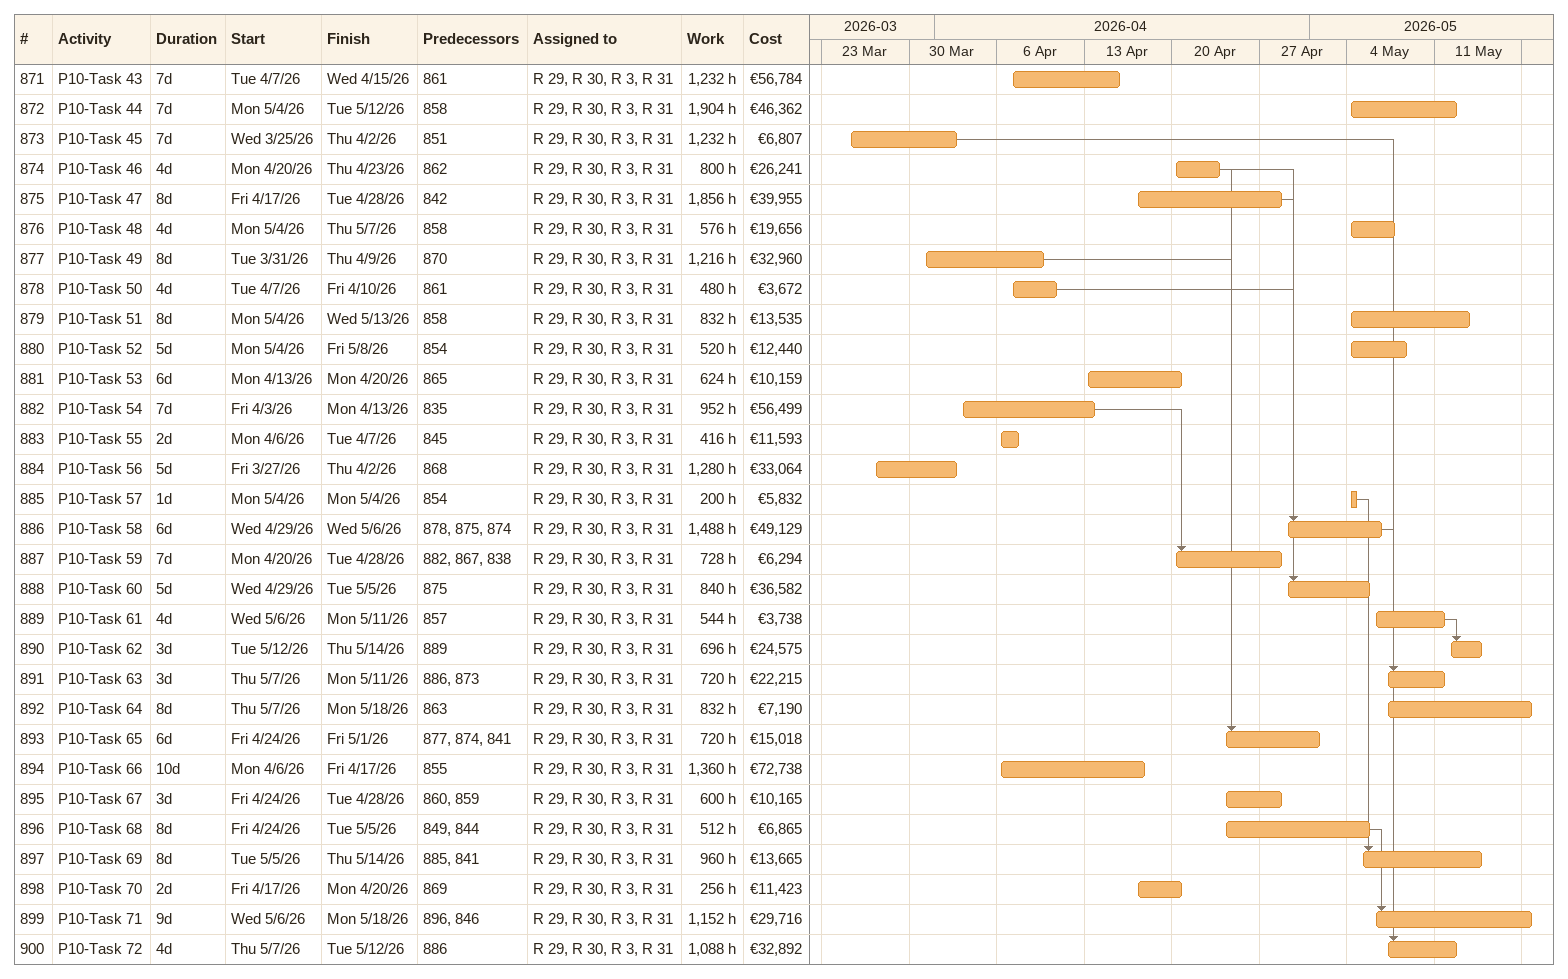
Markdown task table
| ID | Task | Duration | Start | Finish | Predecessors | Resources | Work (h) | Cost (€) |
|---|---|---|---|---|---|---|---|---|
| 871 | P10-Task 43 | 7d | 2026-04-07 | 2026-04-15 | 861 | R 29, R 30, R 3, R 31 | 1232 | 56784 |
| 872 | P10-Task 44 | 7d | 2026-05-04 | 2026-05-12 | 858 | R 29, R 30, R 3, R 31 | 1904 | 46362 |
| 873 | P10-Task 45 | 7d | 2026-03-25 | 2026-04-02 | 851 | R 29, R 30, R 3, R 31 | 1232 | 6807 |
| 874 | P10-Task 46 | 4d | 2026-04-20 | 2026-04-23 | 862 | R 29, R 30, R 3, R 31 | 800 | 26241 |
| 875 | P10-Task 47 | 8d | 2026-04-17 | 2026-04-28 | 842 | R 29, R 30, R 3, R 31 | 1856 | 39955 |
| 876 | P10-Task 48 | 4d | 2026-05-04 | 2026-05-07 | 858 | R 29, R 30, R 3, R 31 | 576 | 19656 |
| 877 | P10-Task 49 | 8d | 2026-03-31 | 2026-04-09 | 870 | R 29, R 30, R 3, R 31 | 1216 | 32960 |
| 878 | P10-Task 50 | 4d | 2026-04-07 | 2026-04-10 | 861 | R 29, R 30, R 3, R 31 | 480 | 3672 |
| 879 | P10-Task 51 | 8d | 2026-05-04 | 2026-05-13 | 858 | R 29, R 30, R 3, R 31 | 832 | 13535 |
| 880 | P10-Task 52 | 5d | 2026-05-04 | 2026-05-08 | 854 | R 29, R 30, R 3, R 31 | 520 | 12440 |
| 881 | P10-Task 53 | 6d | 2026-04-13 | 2026-04-20 | 865 | R 29, R 30, R 3, R 31 | 624 | 10159 |
| 882 | P10-Task 54 | 7d | 2026-04-03 | 2026-04-13 | 835 | R 29, R 30, R 3, R 31 | 952 | 56499 |
| 883 | P10-Task 55 | 2d | 2026-04-06 | 2026-04-07 | 845 | R 29, R 30, R 3, R 31 | 416 | 11593 |
| 884 | P10-Task 56 | 5d | 2026-03-27 | 2026-04-02 | 868 | R 29, R 30, R 3, R 31 | 1280 | 33064 |
| 885 | P10-Task 57 | 1d | 2026-05-04 | 2026-05-04 | 854 | R 29, R 30, R 3, R 31 | 200 | 5832 |
| 886 | P10-Task 58 | 6d | 2026-04-29 | 2026-05-06 | 878, 875, 874 | R 29, R 30, R 3, R 31 | 1488 | 49129 |
| 887 | P10-Task 59 | 7d | 2026-04-20 | 2026-04-28 | 882, 867, 838 | R 29, R 30, R 3, R 31 | 728 | 6294 |
| 888 | P10-Task 60 | 5d | 2026-04-29 | 2026-05-05 | 875 | R 29, R 30, R 3, R 31 | 840 | 36582 |
| 889 | P10-Task 61 | 4d | 2026-05-06 | 2026-05-11 | 857 | R 29, R 30, R 3, R 31 | 544 | 3738 |
| 890 | P10-Task 62 | 3d | 2026-05-12 | 2026-05-14 | 889 | R 29, R 30, R 3, R 31 | 696 | 24575 |
| 891 | P10-Task 63 | 3d | 2026-05-07 | 2026-05-11 | 886, 873 | R 29, R 30, R 3, R 31 | 720 | 22215 |
| 892 | P10-Task 64 | 8d | 2026-05-07 | 2026-05-18 | 863 | R 29, R 30, R 3, R 31 | 832 | 7190 |
| 893 | P10-Task 65 | 6d | 2026-04-24 | 2026-05-01 | 877, 874, 841 | R 29, R 30, R 3, R 31 | 720 | 15018 |
| 894 | P10-Task 66 | 10d | 2026-04-06 | 2026-04-17 | 855 | R 29, R 30, R 3, R 31 | 1360 | 72738 |
| 895 | P10-Task 67 | 3d | 2026-04-24 | 2026-04-28 | 860, 859 | R 29, R 30, R 3, R 31 | 600 | 10165 |
| 896 | P10-Task 68 | 8d | 2026-04-24 | 2026-05-05 | 849, 844 | R 29, R 30, R 3, R 31 | 512 | 6865 |
| 897 | P10-Task 69 | 8d | 2026-05-05 | 2026-05-14 | 885, 841 | R 29, R 30, R 3, R 31 | 960 | 13665 |
| 898 | P10-Task 70 | 2d | 2026-04-17 | 2026-04-20 | 869 | R 29, R 30, R 3, R 31 | 256 | 11423 |
| 899 | P10-Task 71 | 9d | 2026-05-06 | 2026-05-18 | 896, 846 | R 29, R 30, R 3, R 31 | 1152 | 29716 |
| 900 | P10-Task 72 | 4d | 2026-05-07 | 2026-05-12 | 886 | R 29, R 30, R 3, R 31 | 1088 | 32892 |
